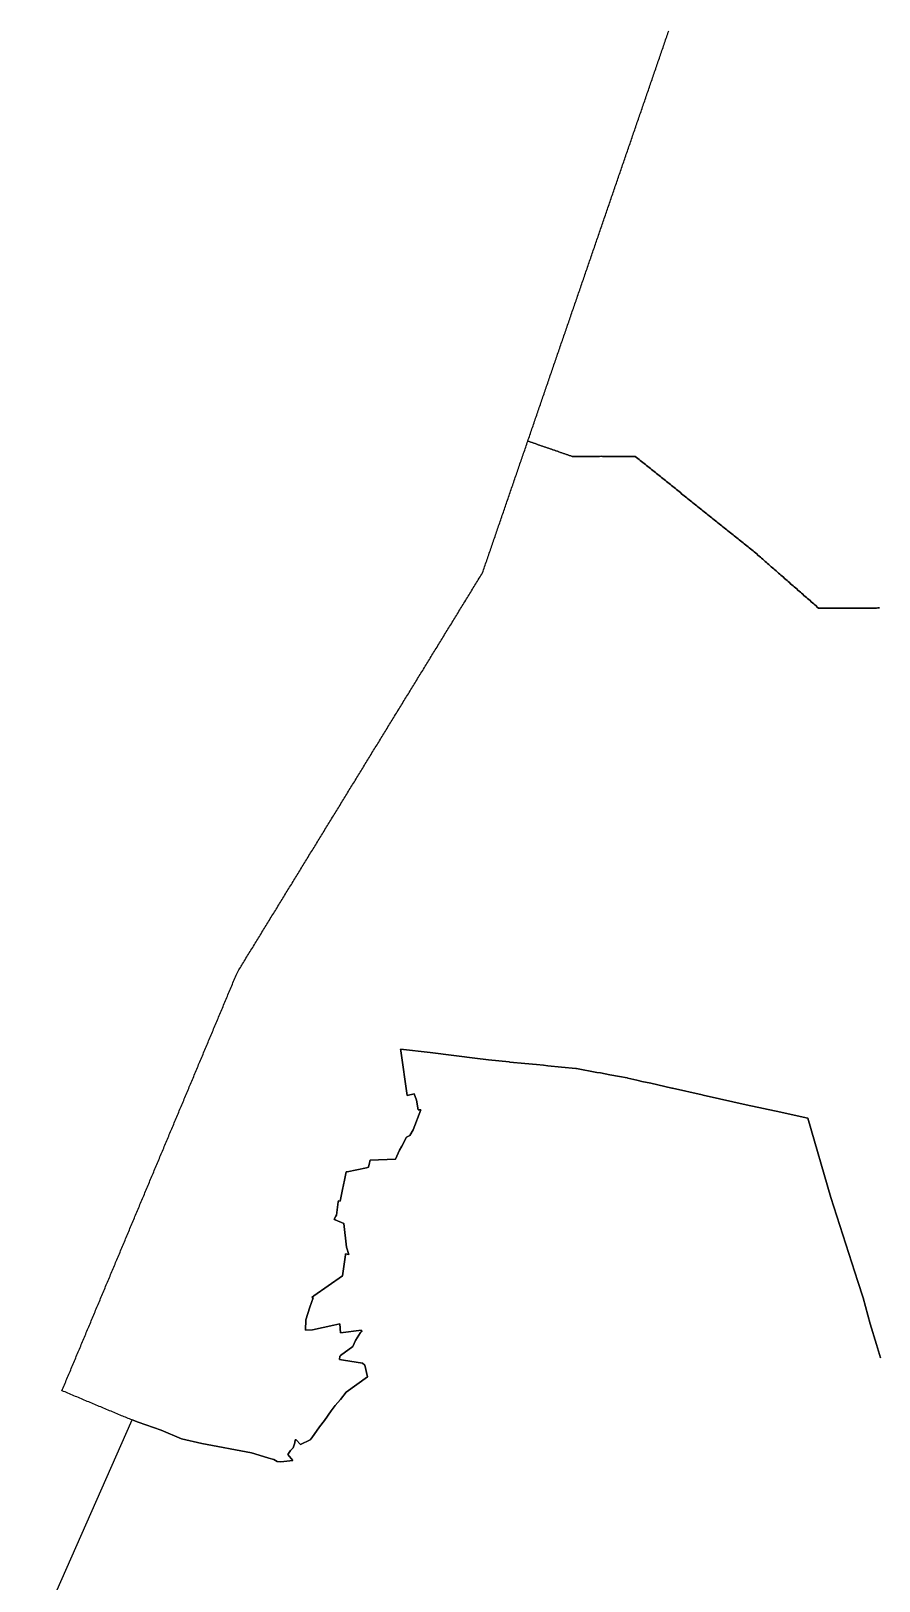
# Model space of a CAD drawing. Header units: inches. Extents: x 130170 to 284068, y 377793 to 804530.
# Drawn here: x 169490 to 174744, y 644245 to 653844 of the extents above; entities that cross this region are included whole.
import ezdxf

# ---------------------------------------------------------------- set-up
doc = ezdxf.new("R2010")
doc.units = ezdxf.units.IN
doc.header["$MEASUREMENT"] = 0
doc.layers.add('muni_il', color=7, linetype='Continuous')

msp = doc.modelspace()

# ---------------------------------------------------------------- linework, layer by layer
at = {"layer": 'muni_il'}
for points in [[(174747.2, 650270.6), (174737.2, 650270.6), (174727.3, 650270.5), (174717.3, 650270.5), (174707.4, 650270.5), (174697.4, 650270.5), (174687.5, 650270.5), (174677.5, 650270.5), (174667.6, 650270.5), (174657.6, 650270.4), (174647.7, 650270.4), (174637.7, 650270.4), (174627.8, 650270.4), (174617.8, 650270.4), (174607.8, 650270.4), (174597.9, 650270.4), (174587.9, 650270.3), (174578, 650270.3), (174568, 650270.3), (174558.1, 650270.3), (174548.1, 650270.3), (174538.2, 650270.3), (174528.2, 650270.3), (174518.3, 650270.2), (174508.3, 650270.2), (174498.4, 650270.2), (174488.4, 650270.2), (174478.5, 650270.2), (174468.5, 650270.2), (174458.5, 650270.2), (174448.6, 650270.2), (174438.6, 650270.1), (174428.7, 650270.1), (174418.7, 650270.1), (174408.8, 650270.1), (174398.8, 650270.1), (174388.9, 650270.1), (174378.9, 650270.1), (174369, 650270), (174361.5, 650276.6), (174354, 650283.2), (174346.5, 650289.7), (174339, 650296.3), (174331.5, 650302.9), (174324, 650309.4), (174316.5, 650316), (174309, 650322.6), (174301.5, 650329.1), (174294, 650335.7), (174286.5, 650342.3), (174279, 650348.8), (174271.5, 650355.4), (174264, 650362), (174256.5, 650368.6), (174249, 650375.1), (174241.5, 650381.7), (174234, 650388.3), (174226.4, 650394.8), (174218.9, 650401.4), (174211.4, 650408), (174203.9, 650414.5), (174196.4, 650421.1), (174188.9, 650427.7), (174181.4, 650434.2), (174173.9, 650440.8), (174166.4, 650447.4), (174158.9, 650453.9), (174151.4, 650460.5), (174143.9, 650467.1), (174136.4, 650473.6), (174128.9, 650480.2), (174121.4, 650486.8), (174113.9, 650493.3), (174106.4, 650499.9), (174098.9, 650506.5), (174091.4, 650513), (174083.9, 650519.6), (174076.4, 650526.2), (174068.9, 650532.7), (174061.4, 650539.3), (174053.9, 650545.9), (174046.4, 650552.4), (174038.9, 650559), (174031.4, 650565.6), (174023.9, 650572.2), (174016.4, 650578.7), (174008.9, 650585.3), (174001.4, 650591.9), (173993.9, 650598.4), (173986.4, 650605), (173978.9, 650611.6), (173971.2, 650617.8), (173963.4, 650624), (173955.6, 650630.2), (173947.9, 650636.4), (173940.1, 650642.7), (173932.4, 650648.9), (173924.6, 650655.1), (173916.9, 650661.3), (173909.1, 650667.5), (173901.3, 650673.8), (173893.6, 650680), (173885.8, 650686.2), (173878.1, 650692.4), (173870.3, 650698.6), (173862.5, 650704.9), (173854.8, 650711.1), (173847, 650717.3), (173839.3, 650723.5), (173831.5, 650729.7), (173823.7, 650736), (173816, 650742.2), (173808.2, 650748.4), (173800.5, 650754.6), (173792.7, 650760.8), (173784.9, 650767.1), (173777.2, 650773.3), (173769.4, 650779.5), (173761.7, 650785.7), (173753.9, 650791.9), (173746.2, 650798.2), (173738.4, 650804.4), (173730.6, 650810.6), (173722.9, 650816.8), (173715.1, 650823), (173707.4, 650829.3), (173699.6, 650835.5), (173691.8, 650841.7), (173684.1, 650847.9), (173676.3, 650854.1), (173668.6, 650860.4), (173660.8, 650866.6), (173653, 650872.8), (173645.3, 650879), (173637.5, 650885.2), (173629.8, 650891.5), (173622, 650897.7), (173614.3, 650903.9), (173606.5, 650910.1), (173598.7, 650916.3), (173591, 650922.6), (173583.2, 650928.8), (173575.5, 650935), (173567.7, 650941.2), (173559.9, 650947.4), (173552.2, 650953.7), (173544.4, 650959.9), (173536.7, 650966.1), (173528.9, 650972.3), (173521.1, 650978.5), (173513.4, 650984.8), (173505.6, 650991), (173497.9, 650997.2), (173490.1, 651003.4), (173482.3, 651009.6), (173474.6, 651015.9), (173466.8, 651022.1), (173459.1, 651028.3), (173451.3, 651034.5), (173443.6, 651040.7), (173435.8, 651047), (173428, 651053.2), (173420.3, 651059.4), (173412.5, 651065.6), (173404.8, 651071.8), (173397, 651078.1), (173389.2, 651084.3), (173381.5, 651090.5), (173373.7, 651096.7), (173366, 651102.9), (173358.2, 651109.2), (173350.4, 651115.4), (173342.7, 651121.6), (173334.9, 651127.8), (173327.2, 651134), (173319.4, 651140.3), (173311.7, 651146.5), (173303.9, 651152.7), (173296.1, 651158.9), (173288.4, 651165.1), (173280.6, 651171.4), (173272.9, 651177.6), (173265.1, 651183.8), (173257.3, 651190), (173249.6, 651196.2), (173241.8, 651202.5), (173234.1, 651208.7), (173224.9, 651208.7), (173215.8, 651208.8), (173206.7, 651208.8), (173197.6, 651208.9), (173188.5, 651208.9), (173179.4, 651209), (173170.2, 651209), (173161.1, 651209.1), (173152, 651209.1), (173142.9, 651209.2), (173133.8, 651209.3), (173123.9, 651209.3), (173113.9, 651209.3), (173104, 651209.3), (173094.1, 651209.3), (173084.2, 651209.3), (173074.2, 651209.3), (173064.3, 651209.4), (173054.4, 651209.4), (173046.4, 651209.5), (173038.4, 651209.6), (173030.5, 651209.7), (173022.5, 651209.8), (173013.1, 651209.7), (173003.7, 651209.7), (172994.3, 651209.6), (172984.9, 651209.6), (172975.4, 651209.6), (172966, 651209.5), (172956.6, 651209.5), (172947.2, 651209.5), (172937.7, 651209.5), (172928.3, 651209.4), (172918.9, 651209.4), (172909.5, 651209.4), (172900, 651209.4), (172890.6, 651209.3), (172881.2, 651209.3), (172871.8, 651209.3), (172862.3, 651209.3), (172852.9, 651209.2), (172843.5, 651209.2), (172834.3, 651212.4), (172825.1, 651215.5), (172815.9, 651218.7), (172806.7, 651221.8), (172797.5, 651225), (172788.4, 651228.2), (172779.2, 651231.3), (172770, 651234.5), (172760.8, 651237.6), (172751.6, 651240.8), (172742.4, 651243.9), (172733.2, 651247.1), (172724, 651250.3), (172714.8, 651253.4), (172705.6, 651256.6), (172696.5, 651259.7), (172687.3, 651262.9), (172678.1, 651266.1), (172668.9, 651269.2), (172659.7, 651272.4), (172650.5, 651275.5), (172641.3, 651278.7), (172632.1, 651281.8), (172622.9, 651285), (172613.8, 651288.2), (172604.6, 651291.3), (172595.4, 651294.5), (172586.2, 651297.6), (172577, 651300.8), (172567.8, 651304), (172571.1, 651313.4), (172574.3, 651322.9), (172577.6, 651332.3), (172580.8, 651341.7), (172584, 651351.2), (172587.3, 651360.6), (172590.5, 651370.1), (172593.8, 651379.5), (172597, 651389), (172600.3, 651398.4), (172603.5, 651407.9), (172606.8, 651417.3), (172610, 651426.8), (172613.3, 651436.2), (172616.5, 651445.7), (172619.8, 651455.1), (172623, 651464.6), (172626.3, 651474), (172629.5, 651483.5), (172632.8, 651492.9), (172636, 651502.4), (172639.3, 651511.8), (172642.5, 651521.3), (172645.8, 651530.7), (172649, 651540.2), (172652.2, 651549.6), (172655.5, 651559.1), (172658.7, 651568.5), (172662, 651578), (172665.2, 651587.4), (172668.5, 651596.8), (172671.7, 651606.3), (172675, 651615.7), (172678.2, 651625.2), (172681.5, 651634.6), (172684.7, 651644.1), (172688, 651653.5), (172691.2, 651663), (172694.5, 651672.4), (172697.7, 651681.9), (172701, 651691.3), (172704.2, 651700.8), (172707.5, 651710.2), (172710.7, 651719.7), (172713.9, 651729.1), (172717.2, 651738.6), (172720.4, 651748), (172723.7, 651757.5), (172726.9, 651766.9), (172730.2, 651776.4), (172733.4, 651785.8), (172736.7, 651795.3), (172739.9, 651804.7), (172743.2, 651814.2), (172746.4, 651823.6), (172749.7, 651833.1), (172752.9, 651842.5), (172756.2, 651851.9), (172759.4, 651861.4), (172762.7, 651870.8), (172765.9, 651880.3), (172769.2, 651889.7), (172772.4, 651899.2), (172775.6, 651908.6), (172778.9, 651918.1), (172782.1, 651927.5), (172785.4, 651937), (172788.6, 651946.4), (172791.9, 651955.9), (172795.1, 651965.3), (172798.4, 651974.8), (172801.6, 651984.2), (172804.9, 651993.7), (172808.1, 652003.1), (172811.4, 652012.6), (172814.6, 652022), (172817.9, 652031.5), (172821.1, 652040.9), (172824.4, 652050.4), (172827.6, 652059.8), (172830.9, 652069.3), (172834.1, 652078.7), (172837.3, 652088.2), (172840.6, 652097.6), (172843.8, 652107), (172847.1, 652116.5), (172850.3, 652125.9), (172853.6, 652135.4), (172856.8, 652144.8), (172860.1, 652154.3), (172863.3, 652163.7), (172866.6, 652173.2), (172869.8, 652182.6), (172873.1, 652192.1), (172876.3, 652201.5), (172879.6, 652211), (172882.8, 652220.4), (172886.1, 652229.9), (172889.3, 652239.3), (172892.6, 652248.8), (172895.8, 652258.2), (172899.1, 652267.7), (172902.3, 652277.1), (172905.5, 652286.6), (172908.8, 652296), (172912, 652305.5), (172915.3, 652314.9), (172918.5, 652324.4), (172921.8, 652333.8), (172925, 652343.3), (172928.3, 652352.7), (172931.5, 652362.1), (172934.8, 652371.6), (172938, 652381), (172941.3, 652390.5), (172944.5, 652399.9), (172947.8, 652409.4), (172951, 652418.8), (172954.3, 652428.3), (172957.5, 652437.7), (172960.8, 652447.2), (172964, 652456.6), (172967.2, 652466.1), (172970.5, 652475.5), (172973.7, 652485), (172977, 652494.4), (172980.2, 652503.9), (172983.5, 652513.3), (172986.7, 652522.8), (172990, 652532.2), (172993.2, 652541.7), (172996.5, 652551.1), (172999.7, 652560.6), (173003, 652570), (173006.2, 652579.5), (173009.5, 652588.9), (173012.7, 652598.4), (173016, 652607.8), (173019.2, 652617.2), (173022.5, 652626.7), (173025.7, 652636.1), (173028.9, 652645.6), (173032.2, 652655), (173035.4, 652664.5), (173038.7, 652673.9), (173041.9, 652683.4), (173045.2, 652692.8), (173048.4, 652702.3), (173051.7, 652711.7), (173054.9, 652721.2), (173058.2, 652730.6), (173061.4, 652740.1), (173064.7, 652749.5), (173067.9, 652759), (173071.2, 652768.4), (173074.4, 652777.9), (173077.7, 652787.3), (173080.9, 652796.8), (173084.2, 652806.2), (173087.4, 652815.7), (173090.6, 652825.1), (173093.9, 652834.6), (173097.1, 652844), (173100.4, 652853.5), (173103.6, 652862.9), (173106.9, 652872.3), (173110.1, 652881.8), (173113.4, 652891.2), (173116.6, 652900.7), (173119.9, 652910.1), (173123.1, 652919.6), (173126.4, 652929), (173129.6, 652938.5), (173132.9, 652947.9), (173136.1, 652957.4), (173139.4, 652966.8), (173142.6, 652976.3), (173145.9, 652985.7), (173149.1, 652995.2), (173152.4, 653004.6), (173155.6, 653014.1), (173158.8, 653023.5), (173162.1, 653033), (173165.3, 653042.4), (173168.6, 653051.9), (173171.8, 653061.3), (173175.1, 653070.8), (173178.3, 653080.2), (173181.6, 653089.7), (173184.8, 653099.1), (173188.1, 653108.6), (173191.3, 653118), (173194.6, 653127.4), (173197.8, 653136.9), (173201.1, 653146.3), (173204.3, 653155.8), (173207.6, 653165.2), (173210.8, 653174.7), (173214.1, 653184.1), (173217.3, 653193.6), (173220.5, 653203), (173223.8, 653212.5), (173227, 653221.9), (173230.3, 653231.4), (173233.5, 653240.8), (173236.8, 653250.3), (173240, 653259.7), (173243.3, 653269.2), (173246.5, 653278.6), (173249.8, 653288.1), (173253, 653297.5), (173256.3, 653307), (173259.5, 653316.4), (173262.8, 653325.9), (173266, 653335.3), (173269.3, 653344.8), (173272.5, 653354.2), (173275.8, 653363.7), (173279, 653373.1), (173282.2, 653382.5), (173285.5, 653392), (173288.7, 653401.4), (173292, 653410.9), (173295.2, 653420.3), (173298.5, 653429.8), (173301.7, 653439.2), (173305, 653448.7), (173308.2, 653458.1), (173311.5, 653467.6), (173314.7, 653477), (173318, 653486.5), (173321.2, 653495.9), (173324.5, 653505.4), (173327.7, 653514.8), (173331, 653524.3), (173334.2, 653533.7), (173337.5, 653543.2), (173340.7, 653552.6), (173343.9, 653562.1), (173347.2, 653571.5), (173350.4, 653581), (173353.7, 653590.4), (173356.9, 653599.9), (173360.2, 653609.3), (173363.4, 653618.8), (173366.7, 653628.2), (173369.9, 653637.6), (173373.2, 653647.1), (173376.4, 653656.5), (173379.7, 653666), (173382.9, 653675.4), (173386.2, 653684.9), (173389.4, 653694.3), (173392.7, 653703.8), (173395.9, 653713.2), (173399.2, 653722.7), (173402.4, 653732.1), (173405.7, 653741.6), (173408.9, 653751), (173412.1, 653760.5), (173415.4, 653769.9), (173418.6, 653779.4), (173421.9, 653788.8), (173425.1, 653798.3), (173428.4, 653807.7), (173431.6, 653817.2), (173434.9, 653826.6), (173438.1, 653836.1), (173441.4, 653845.5)], [(174754, 645627.4), (174727.3, 645708.8), (174689.2, 645837.3), (174644.7, 645997.9), (174613.5, 646099.3), (174445.6, 646619.8), (174303.1, 647111.4), (174303.1, 647111.4), (174292.9, 647113.6), (174135.5, 647147.6), (173919.9, 647194.6), (173755.8, 647230.6), (173655.2, 647253.6), (173648.8, 647255.1), (173465.2, 647296.6), (173459.6, 647298.1), (173330.2, 647327.1), (173275.1, 647339.4), (173252.1, 647344.6), (173243.9, 647346.4), (173187.5, 647359.2), (173183.4, 647360.3), (173136.6, 647369.1), (173076.5, 647380.2), (173017.3, 647391.2), (172996.1, 647394.9), (172868.9, 647418.3), (172864.8, 647419.1), (172776.8, 647427.6), (172692.8, 647436.1), (172664.9, 647438.8), (172620.9, 647443.1), (172549.4, 647450.1), (172457.5, 647458.9), (172453, 647459.2), (172323.7, 647472.2), (172308.5, 647474.1), (172256.4, 647480.6), (171963.4, 647517), (171778.9, 647538.1), (171780.3, 647530.3), (171780.8, 647527.3), (171820.7, 647251.3), (171864.1, 647262), (171878.3, 647223.4), (171887.7, 647162.6), (171905.2, 647162.7), (171858.2, 647038.5), (171837.2, 647003.2), (171816.6, 646993.9), (171786.8, 646938.4), (171772.8, 646914.2), (171748.5, 646858.2), (171590.5, 646851), (171588.9, 646844.5), (171586.6, 646833.2), (171585.5, 646827.4), (171581.2, 646807), (171569.4, 646804.8), (171447.8, 646780), (171441.6, 646778.6), (171431.8, 646728.3), (171419.8, 646670.4), (171404.8, 646597.7), (171394.5, 646599.3), (171393.5, 646592.6), (171382.2, 646510.3), (171379.6, 646504.2), (171369, 646485.5), (171373.6, 646482), (171428, 646459.6), (171444.6, 646312.8), (171459.9, 646268.1), (171438.8, 646271.1), (171438.3, 646268.4), (171438.1, 646265.6), (171419.1, 646135.1), (171242.6, 646010.2), (171230.9, 646001.3), (171238.4, 645998.3), (171218, 645941.1), (171192.9, 645862.9), (171189.7, 645798.1), (171233.7, 645799.9), (171365.5, 645828.8), (171402.5, 645838.1), (171407.9, 645781.6), (171536.9, 645797.6), (171540.4, 645789.8), (171532, 645785.9), (171530.6, 645784.9), (171500.2, 645735.4), (171484.6, 645696.4), (171407.4, 645642.4), (171403.6, 645637.2), (171401.7, 645616), (171425.3, 645612), (171543.9, 645593.2), (171558.3, 645581.8), (171574, 645508.7), (171443.6, 645415), (171408.2, 645368.6), (171373.9, 645331.4), (171349.8, 645299.6), (171307.6, 645239.5), (171278.4, 645199.6), (171229.1, 645132.6), (171219.1, 645120), (171160, 645089.6), (171133.3, 645118.8), (171127.1, 645118.9), (171124.2, 645100.7), (171113.3, 645069.6), (171097.8, 645053.1), (171080.2, 645028.7), (171112, 644992.3), (171037.6, 644982.4), (171015.8, 644986), (170993.8, 644997.2), (170963.7, 645006.6), (170958, 645008.2), (170856, 645039.6), (170549.4, 645097), (170423, 645125.9), (170296.4, 645178.5), (170153.9, 645229.1), (170116.6, 645242.4), (170108.4, 645245.7), (170100.1, 645249), (170091.9, 645252.3), (170083.6, 645255.7), (170075.4, 645259), (170067.1, 645262.3), (170058.9, 645265.6), (170050.6, 645269), (170041.4, 645272.8), (170032.2, 645276.7), (170023, 645280.5), (170013.8, 645284.4), (170004.6, 645288.3), (169995.4, 645292.1), (169986.2, 645296), (169976.9, 645299.9), (169967.7, 645303.7), (169958.5, 645307.6), (169949.3, 645311.4), (169940.1, 645315.3), (169930.9, 645319.2), (169921.7, 645323), (169912.5, 645326.9), (169903.3, 645330.8), (169894.1, 645334.6), (169884.9, 645338.5), (169875.7, 645342.3), (169866.4, 645346.2), (169857.2, 645350.1), (169848, 645353.9), (169838.8, 645357.8), (169829.6, 645361.7), (169820.4, 645365.5), (169811.2, 645369.4), (169802, 645373.2), (169792.8, 645377.1), (169783.6, 645381), (169774.4, 645384.8), (169765.2, 645388.7), (169756, 645392.6), (169746.7, 645396.4), (169737.5, 645400.3), (169728.3, 645404.2), (169719.1, 645408), (169709.9, 645411.9), (169700.7, 645415.7), (169691.5, 645419.6), (169682.3, 645423.5), (169681.8, 645423.7), (169685.6, 645432.9), (169689.5, 645442.1), (169693.4, 645451.3), (169697.2, 645460.6), (169701.1, 645469.8), (169705, 645479), (169708.8, 645488.2), (169712.7, 645497.4), (169716.6, 645506.7), (169720.4, 645515.9), (169724.3, 645525.1), (169728.2, 645534.3), (169732, 645543.5), (169735.9, 645552.8), (169739.8, 645562), (169743.6, 645571.2), (169747.5, 645580.4), (169751.4, 645589.6), (169755.2, 645598.9), (169759.1, 645608.1), (169763, 645617.3), (169766.8, 645626.5), (169770.7, 645635.7), (169774.6, 645645), (169778.4, 645654.2), (169782.3, 645663.4), (169786.2, 645672.6), (169790, 645681.8), (169793.9, 645691.1), (169797.8, 645700.3), (169801.6, 645709.5), (169805.5, 645718.7), (169809.4, 645727.9), (169813.2, 645737.2), (169817.1, 645746.4), (169821, 645755.6), (169824.9, 645764.8), (169828.7, 645774), (169832.6, 645783.2), (169836.5, 645792.5), (169840.3, 645801.7), (169844.2, 645810.9), (169848.1, 645820.1), (169851.9, 645829.3), (169855.8, 645838.6), (169859.7, 645847.8), (169863.5, 645857), (169867.4, 645866.2), (169871.3, 645875.4), (169875.1, 645884.7), (169879, 645893.9), (169882.9, 645903.1), (169886.7, 645912.3), (169890.6, 645921.5), (169894.5, 645930.8), (169898.3, 645940), (169902.2, 645949.2), (169906.1, 645958.4), (169909.9, 645967.6), (169913.8, 645976.9), (169917.7, 645986.1), (169921.5, 645995.3), (169925.4, 646004.5), (169929.3, 646013.7), (169933.1, 646023), (169937, 646032.2), (169940.9, 646041.4), (169944.7, 646050.6), (169948.6, 646059.8), (169952.5, 646069.1), (169956.3, 646078.3), (169960.2, 646087.5), (169964.1, 646096.7), (169967.9, 646105.9), (169971.8, 646115.2), (169975.7, 646124.4), (169979.5, 646133.6), (169983.4, 646142.8), (169987.3, 646152), (169991.2, 646161.2), (169995, 646170.5), (169998.9, 646179.7), (170002.8, 646188.9), (170006.6, 646198.1), (170010.5, 646207.3), (170014.4, 646216.6), (170018.2, 646225.8), (170022.1, 646235), (170026, 646244.2), (170029.8, 646253.4), (170033.7, 646262.7), (170037.6, 646271.9), (170041.4, 646281.1), (170045.3, 646290.3), (170049.2, 646299.5), (170053, 646308.8), (170056.9, 646318), (170060.8, 646327.2), (170064.6, 646336.4), (170068.5, 646345.6), (170072.4, 646354.9), (170076.2, 646364.1), (170080.1, 646373.3), (170084, 646382.5), (170087.8, 646391.7), (170091.7, 646401), (170095.6, 646410.2), (170099.4, 646419.4), (170103.3, 646428.6), (170107.2, 646437.8), (170111, 646447.1), (170114.9, 646456.3), (170118.8, 646465.5), (170122.6, 646474.7), (170126.5, 646483.9), (170130.4, 646493.2), (170134.2, 646502.4), (170138.1, 646511.6), (170142, 646520.8), (170145.9, 646530), (170149.7, 646539.2), (170153.6, 646548.5), (170157.5, 646557.7), (170161.3, 646566.9), (170165.2, 646576.1), (170169.1, 646585.3), (170172.9, 646594.6), (170176.8, 646603.8), (170180.7, 646613), (170184.5, 646622.2), (170188.4, 646631.4), (170192.3, 646640.7), (170196.1, 646649.9), (170200, 646659.1), (170203.9, 646668.3), (170207.7, 646677.5), (170211.6, 646686.8), (170215.5, 646696), (170219.3, 646705.2), (170223.2, 646714.4), (170227.1, 646723.6), (170230.9, 646732.9), (170234.8, 646742.1), (170238.7, 646751.3), (170242.5, 646760.5), (170246.4, 646769.7), (170250.3, 646779), (170254.1, 646788.2), (170258, 646797.4), (170261.9, 646806.6), (170265.7, 646815.8), (170269.6, 646825.1), (170273.5, 646834.3), (170277.3, 646843.5), (170281.2, 646852.7), (170285.1, 646861.9), (170288.9, 646871.2), (170292.8, 646880.4), (170296.7, 646889.6), (170300.5, 646898.8), (170304.4, 646908), (170308.3, 646917.2), (170312.2, 646926.5), (170316, 646935.7), (170319.9, 646944.9), (170323.8, 646954.1), (170327.6, 646963.3), (170331.5, 646972.6), (170335.4, 646981.8), (170339.2, 646991), (170343.1, 647000.2), (170347, 647009.4), (170350.8, 647018.7), (170354.7, 647027.9), (170358.6, 647037.1), (170362.4, 647046.3), (170366.3, 647055.5), (170370.2, 647064.8), (170374, 647074), (170377.9, 647083.2), (170381.8, 647092.4), (170385.6, 647101.6), (170389.5, 647110.9), (170393.4, 647120.1), (170397.2, 647129.3), (170401.1, 647138.5), (170405, 647147.7), (170408.8, 647157), (170412.7, 647166.2), (170416.6, 647175.4), (170420.4, 647184.6), (170424.3, 647193.8), (170428.2, 647203.1), (170432, 647212.3), (170435.9, 647221.5), (170439.8, 647230.7), (170443.6, 647239.9), (170447.5, 647249.1), (170451.4, 647258.4), (170455.2, 647267.6), (170459.1, 647276.8), (170463, 647286), (170466.9, 647295.2), (170470.7, 647304.5), (170474.6, 647313.7), (170478.5, 647322.9), (170482.3, 647332.1), (170486.2, 647341.3), (170490.1, 647350.6), (170493.9, 647359.8), (170497.8, 647369), (170501.7, 647378.2), (170505.5, 647387.4), (170509.4, 647396.7), (170513.3, 647405.9), (170517.1, 647415.1), (170521, 647424.3), (170524.9, 647433.5), (170528.7, 647442.8), (170532.6, 647452), (170536.5, 647461.2), (170540.3, 647470.4), (170544.2, 647479.6), (170548.1, 647488.9), (170551.9, 647498.1), (170555.8, 647507.3), (170559.7, 647516.5), (170563.5, 647525.7), (170567.4, 647535), (170571.3, 647544.2), (170575.1, 647553.4), (170579, 647562.6), (170582.9, 647571.8), (170586.7, 647581.1), (170590.6, 647590.3), (170594.5, 647599.5), (170598.3, 647608.7), (170602.2, 647617.9), (170606.1, 647627.1), (170609.9, 647636.4), (170613.8, 647645.6), (170617.7, 647654.8), (170621.6, 647664), (170625.4, 647673.2), (170629.3, 647682.5), (170633.2, 647691.7), (170637, 647700.9), (170640.9, 647710.1), (170644.8, 647719.3), (170648.6, 647728.6), (170652.5, 647737.8), (170656.4, 647747), (170660.2, 647756.2), (170664.1, 647765.4), (170668, 647774.7), (170671.8, 647783.9), (170675.7, 647793.1), (170679.6, 647802.3), (170683.4, 647811.5), (170687.3, 647820.8), (170691.2, 647830), (170695, 647839.2), (170698.9, 647848.4), (170702.8, 647857.6), (170706.6, 647866.9), (170710.5, 647876.1), (170714.4, 647885.3), (170718.2, 647894.5), (170722.1, 647903.7), (170726, 647913), (170729.8, 647922.2), (170733.7, 647931.4), (170737.6, 647940.6), (170741.4, 647949.8), (170745.3, 647959.1), (170749.2, 647968.3), (170753, 647977.5), (170756.9, 647986.7), (170760.8, 647995.9), (170764.6, 648005.1), (170768.5, 648014.4), (170773.2, 648021.9), (170777.8, 648029.5), (170782.4, 648037), (170787.1, 648044.6), (170791.7, 648052.1), (170796.3, 648059.7), (170801, 648067.2), (170806.2, 648075.7), (170811.4, 648084.2), (170816.6, 648092.7), (170821.8, 648101.2), (170827, 648109.6), (170832.2, 648118.1), (170837.4, 648126.6), (170842.6, 648135.1), (170847.8, 648143.5), (170853, 648152), (170858.2, 648160.5), (170863.4, 648169), (170868.6, 648177.4), (170873.8, 648185.9), (170879, 648194.4), (170884.3, 648202.9), (170889.5, 648211.4), (170894.7, 648219.8), (170899.9, 648228.3), (170905.1, 648236.8), (170910.3, 648245.3), (170915.5, 648253.7), (170920.7, 648262.2), (170925.9, 648270.7), (170931.1, 648279.2), (170936.3, 648287.6), (170941.5, 648296.1), (170946.7, 648304.6), (170951.9, 648313.1), (170957.1, 648321.6), (170962.3, 648330), (170967.5, 648338.5), (170972.7, 648347), (170977.9, 648355.5), (170983.1, 648363.9), (170988.4, 648372.4), (170993.6, 648380.9), (170998.8, 648389.4), (171004, 648397.9), (171009.2, 648406.3), (171014.4, 648414.8), (171019.6, 648423.3), (171024.8, 648431.8), (171030, 648440.2), (171035.2, 648448.7), (171040.4, 648457.2), (171045.6, 648465.7), (171050.8, 648474.1), (171056, 648482.6), (171061.2, 648491.1), (171066.4, 648499.6), (171071.6, 648508.1), (171076.8, 648516.5), (171082, 648525), (171087.2, 648533.5), (171092.4, 648542), (171097.7, 648550.4), (171102.9, 648558.9), (171108.1, 648567.4), (171113.3, 648575.9), (171118.5, 648584.3), (171123.7, 648592.8), (171128.9, 648601.3), (171134.1, 648609.8), (171139.3, 648618.3), (171144.5, 648626.7), (171149.7, 648635.2), (171154.9, 648643.7), (171160.1, 648652.2), (171165.3, 648660.6), (171170.5, 648669.1), (171175.7, 648677.6), (171180.9, 648686.1), (171186.1, 648694.6), (171191.3, 648703), (171196.5, 648711.5), (171201.7, 648720), (171207, 648728.5), (171212.2, 648736.9), (171217.4, 648745.4), (171222.6, 648753.9), (171227.8, 648762.4), (171233, 648770.8), (171238.2, 648779.3), (171243.4, 648787.8), (171248.6, 648796.3), (171253.8, 648804.8), (171259, 648813.2), (171264.2, 648821.7), (171269.4, 648830.2), (171274.6, 648838.7), (171279.8, 648847.1), (171285, 648855.6), (171290.2, 648864.1), (171295.4, 648872.6), (171300.6, 648881), (171305.8, 648889.5), (171311, 648898), (171316.3, 648906.5), (171321.5, 648915), (171326.7, 648923.4), (171331.9, 648931.9), (171337.1, 648940.4), (171342.3, 648948.9), (171347.5, 648957.3), (171352.7, 648965.8), (171357.9, 648974.3), (171363.1, 648982.8), (171368.3, 648991.3), (171373.5, 648999.7), (171378.7, 649008.2), (171383.9, 649016.7), (171389.1, 649025.2), (171394.3, 649033.6), (171399.5, 649042.1), (171404.7, 649050.6), (171409.9, 649059.1), (171415.1, 649067.5), (171420.3, 649076), (171425.6, 649084.5), (171430.8, 649093), (171436, 649101.5), (171441.2, 649109.9), (171446.4, 649118.4), (171451.6, 649126.9), (171456.8, 649135.4), (171462, 649143.8), (171467.2, 649152.3), (171472.4, 649160.8), (171477.6, 649169.3), (171482.8, 649177.7), (171488, 649186.2), (171493.2, 649194.7), (171498.4, 649203.2), (171503.6, 649211.7), (171508.8, 649220.1), (171514, 649228.6), (171519.2, 649237.1), (171524.4, 649245.6), (171529.6, 649254), (171534.9, 649262.5), (171540.1, 649271), (171545.3, 649279.5), (171550.5, 649288), (171555.7, 649296.4), (171560.9, 649304.9), (171566.1, 649313.4), (171571.3, 649321.9), (171576.5, 649330.3), (171581.7, 649338.8), (171586.9, 649347.3), (171592.1, 649355.8), (171597.3, 649364.2), (171602.5, 649372.7), (171607.7, 649381.2), (171612.9, 649389.7), (171618.1, 649398.2), (171623.3, 649406.6), (171628.5, 649415.1), (171633.7, 649423.6), (171638.9, 649432.1), (171644.2, 649440.5), (171649.4, 649449), (171654.6, 649457.5), (171659.8, 649466), (171665, 649474.4), (171670.2, 649482.9), (171675.4, 649491.4), (171680.6, 649499.9), (171685.8, 649508.4), (171691, 649516.8), (171696.2, 649525.3), (171701.4, 649533.8), (171706.6, 649542.3), (171711.8, 649550.7), (171717, 649559.2), (171722.2, 649567.7), (171727.4, 649576.2), (171732.6, 649584.7), (171737.8, 649593.1), (171743, 649601.6), (171748.2, 649610.1), (171753.5, 649618.6), (171758.7, 649627), (171763.9, 649635.5), (171765.1, 649637.6), (171770.3, 649646.1), (171775.6, 649654.6), (171780.8, 649663.1), (171786, 649671.6), (171791.2, 649680.1), (171796.5, 649688.6), (171801.7, 649697.1), (171806.9, 649705.6), (171812.1, 649714.1), (171817.4, 649722.6), (171822.6, 649731.2), (171827.8, 649739.7), (171833, 649748.2), (171838.3, 649756.7), (171843.5, 649765.2), (171848.7, 649773.7), (171853.9, 649782.2), (171859.1, 649790.7), (171864.4, 649799.2), (171869.6, 649807.7), (171874.8, 649816.2), (171880, 649824.7), (171885.3, 649833.2), (171890.5, 649841.8), (171895.7, 649850.3), (171900.9, 649858.8), (171906.2, 649867.3), (171911.4, 649875.8), (171916.6, 649884.3), (171921.8, 649892.8), (171927.1, 649901.3), (171932.3, 649909.8), (171937.5, 649918.3), (171942.7, 649926.8), (171947.9, 649935.3), (171953.2, 649943.8), (171958.4, 649952.4), (171963.6, 649960.9), (171968.8, 649969.4), (171974.1, 649977.9), (171979.3, 649986.4), (171984.5, 649994.9), (171989.7, 650003.4), (171995, 650011.9), (172000.2, 650020.4), (172005.4, 650028.9), (172010.6, 650037.4), (172015.9, 650045.9), (172021.1, 650054.4), (172026.3, 650063), (172031.5, 650071.5), (172036.7, 650080), (172042, 650088.5), (172047.2, 650097), (172052.4, 650105.5), (172057.6, 650114), (172062.9, 650122.5), (172068.1, 650131), (172073.3, 650139.5), (172078.5, 650148), (172083.8, 650156.5), (172089, 650165), (172094.2, 650173.5), (172099.4, 650182.1), (172104.7, 650190.6), (172109.9, 650199.1), (172115.1, 650207.6), (172120.3, 650216.1), (172125.5, 650224.6), (172130.8, 650233.1), (172136, 650241.6), (172141.2, 650250.1), (172146.4, 650258.6), (172151.7, 650267.1), (172156.9, 650275.6), (172162.1, 650284.1), (172167.3, 650292.7), (172172.6, 650301.2), (172177.8, 650309.7), (172183, 650318.2), (172188.2, 650326.7), (172193.4, 650335.2), (172198.7, 650343.7), (172203.9, 650352.2), (172209.1, 650360.7), (172214.3, 650369.2), (172219.6, 650377.7), (172224.8, 650386.2), (172230, 650394.7), (172235.2, 650403.3), (172240.5, 650411.8), (172245.7, 650420.3), (172250.9, 650428.8), (172256.1, 650437.3), (172261.4, 650445.8), (172266.6, 650454.3), (172271.8, 650462.8), (172277, 650471.3), (172282.2, 650479.8), (172287.5, 650488.3), (172290.7, 650497.7), (172293.9, 650507.1), (172297.1, 650516.5), (172300.4, 650525.8), (172303.6, 650535.2), (172306.8, 650544.6), (172310, 650554), (172313.3, 650563.3), (172316.5, 650572.7), (172319.7, 650582.1), (172322.9, 650591.5), (172326.1, 650600.8), (172329.4, 650610.2), (172332.6, 650619.6), (172335.8, 650629), (172339, 650638.3), (172342.3, 650647.7), (172345.5, 650657.1), (172348.7, 650666.5), (172351.9, 650675.8), (172355.1, 650685.2), (172358.4, 650694.6), (172361.6, 650704), (172364.8, 650713.3), (172368, 650722.7), (172371.3, 650732.1), (172374.5, 650741.5), (172377.7, 650750.8), (172380.9, 650760.2), (172384.1, 650769.6), (172387.4, 650779), (172390.6, 650788.3), (172393.8, 650797.7), (172397, 650807.1), (172400.3, 650816.5), (172403.5, 650825.8), (172406.7, 650835.2), (172409.9, 650844.6), (172413.1, 650854), (172416.4, 650863.3), (172419.6, 650872.7), (172422.8, 650882.1), (172426, 650891.5), (172429.3, 650900.8), (172432.5, 650910.2), (172435.7, 650919.6), (172438.9, 650929), (172442.1, 650938.3), (172445.4, 650947.7), (172448.6, 650957.1), (172451.8, 650966.5), (172455, 650975.8), (172458.3, 650985.2), (172461.5, 650994.6), (172464.7, 651004), (172467.9, 651013.3), (172471.1, 651022.7), (172474.4, 651032.1), (172477.6, 651041.5), (172480.8, 651050.8), (172484, 651060.2), (172487.3, 651069.6), (172490.5, 651079), (172493.7, 651088.3), (172496.9, 651097.7), (172500.1, 651107.1), (172503.4, 651116.5), (172506.6, 651125.8), (172509.8, 651135.2), (172513, 651144.6), (172516.3, 651154), (172519.5, 651163.3), (172522.7, 651172.7), (172525.9, 651182.1), (172529.1, 651191.5), (172532.4, 651200.8), (172535.6, 651210.2), (172538.8, 651219.6), (172542, 651229), (172545.3, 651238.3), (172548.5, 651247.7), (172551.7, 651257.1), (172554.9, 651266.5), (172558.1, 651275.8), (172561.4, 651285.2), (172564.6, 651294.6), (172567.8, 651304), (172577, 651300.8), (172586.2, 651297.6), (172595.4, 651294.5), (172604.6, 651291.3), (172613.8, 651288.2), (172622.9, 651285), (172632.1, 651281.8), (172641.3, 651278.7), (172650.5, 651275.5), (172659.7, 651272.4), (172668.9, 651269.2), (172678.1, 651266.1), (172687.3, 651262.9), (172696.5, 651259.7), (172705.6, 651256.6), (172714.8, 651253.4), (172724, 651250.3), (172733.2, 651247.1), (172742.4, 651243.9), (172751.6, 651240.8), (172760.8, 651237.6), (172770, 651234.5), (172779.2, 651231.3), (172788.4, 651228.2), (172797.5, 651225), (172806.7, 651221.8), (172815.9, 651218.7), (172825.1, 651215.5), (172834.3, 651212.4), (172843.5, 651209.2), (172852.9, 651209.2), (172862.3, 651209.3), (172871.8, 651209.3), (172881.2, 651209.3), (172890.6, 651209.3), (172900, 651209.4), (172909.5, 651209.4), (172918.9, 651209.4), (172928.3, 651209.4), (172937.7, 651209.5), (172947.2, 651209.5), (172956.6, 651209.5), (172966, 651209.5), (172975.4, 651209.6), (172984.9, 651209.6), (172994.3, 651209.6), (173003.7, 651209.7), (173013.1, 651209.7), (173022.5, 651209.8), (173030.5, 651209.7), (173038.4, 651209.6), (173046.4, 651209.5), (173054.4, 651209.4), (173064.3, 651209.4), (173074.2, 651209.3), (173084.2, 651209.3), (173094.1, 651209.3), (173104, 651209.3), (173113.9, 651209.3), (173123.9, 651209.3), (173133.8, 651209.3), (173142.9, 651209.2), (173152, 651209.1), (173161.1, 651209.1), (173170.2, 651209), (173179.4, 651209), (173188.5, 651208.9), (173197.6, 651208.9), (173206.7, 651208.8), (173215.8, 651208.8), (173224.9, 651208.7), (173234.1, 651208.7), (173241.8, 651202.5), (173249.6, 651196.2), (173257.3, 651190), (173265.1, 651183.8), (173272.9, 651177.6), (173280.6, 651171.4), (173288.4, 651165.1), (173296.1, 651158.9), (173303.9, 651152.7), (173311.7, 651146.5), (173319.4, 651140.3), (173327.2, 651134), (173334.9, 651127.8), (173342.7, 651121.6), (173350.4, 651115.4), (173358.2, 651109.2), (173366, 651102.9), (173373.7, 651096.7), (173381.5, 651090.5), (173389.2, 651084.3), (173397, 651078.1), (173404.8, 651071.8), (173412.5, 651065.6), (173420.3, 651059.4), (173428, 651053.2), (173435.8, 651047), (173443.6, 651040.7), (173451.3, 651034.5), (173459.1, 651028.3), (173466.8, 651022.1), (173474.6, 651015.9), (173482.3, 651009.6), (173490.1, 651003.4), (173497.9, 650997.2), (173505.6, 650991), (173513.4, 650984.8), (173521.1, 650978.5), (173528.9, 650972.3), (173536.7, 650966.1), (173544.4, 650959.9), (173552.2, 650953.7), (173559.9, 650947.4), (173567.7, 650941.2), (173575.5, 650935), (173583.2, 650928.8), (173591, 650922.6), (173598.7, 650916.3), (173606.5, 650910.1), (173614.3, 650903.9), (173622, 650897.7), (173629.8, 650891.5), (173637.5, 650885.2), (173645.3, 650879), (173653, 650872.8), (173660.8, 650866.6), (173668.6, 650860.4), (173676.3, 650854.1), (173684.1, 650847.9), (173691.8, 650841.7), (173699.6, 650835.5), (173707.4, 650829.3), (173715.1, 650823), (173722.9, 650816.8), (173730.6, 650810.6), (173738.4, 650804.4), (173746.2, 650798.2), (173753.9, 650791.9), (173761.7, 650785.7), (173769.4, 650779.5), (173777.2, 650773.3), (173784.9, 650767.1), (173792.7, 650760.8), (173800.5, 650754.6), (173808.2, 650748.4), (173816, 650742.2), (173823.7, 650736), (173831.5, 650729.7), (173839.3, 650723.5), (173847, 650717.3), (173854.8, 650711.1), (173862.5, 650704.9), (173870.3, 650698.6), (173878.1, 650692.4), (173885.8, 650686.2), (173893.6, 650680), (173901.3, 650673.8), (173909.1, 650667.5), (173916.9, 650661.3), (173924.6, 650655.1), (173932.4, 650648.9), (173940.1, 650642.7), (173947.9, 650636.4), (173955.6, 650630.2), (173963.4, 650624), (173971.2, 650617.8), (173978.9, 650611.6), (173986.4, 650605), (173993.9, 650598.4), (174001.4, 650591.9), (174008.9, 650585.3), (174016.4, 650578.7), (174023.9, 650572.2), (174031.4, 650565.6), (174038.9, 650559), (174046.4, 650552.4), (174053.9, 650545.9), (174061.4, 650539.3), (174068.9, 650532.7), (174076.4, 650526.2), (174083.9, 650519.6), (174091.4, 650513), (174098.9, 650506.5), (174106.4, 650499.9), (174113.9, 650493.3), (174121.4, 650486.8), (174128.9, 650480.2), (174136.4, 650473.6), (174143.9, 650467.1), (174151.4, 650460.5), (174158.9, 650453.9), (174166.4, 650447.4), (174173.9, 650440.8), (174181.4, 650434.2), (174188.9, 650427.7), (174196.4, 650421.1), (174203.9, 650414.5), (174211.4, 650408), (174218.9, 650401.4), (174226.4, 650394.8), (174234, 650388.3), (174241.5, 650381.7), (174249, 650375.1), (174256.5, 650368.6), (174264, 650362), (174271.5, 650355.4), (174279, 650348.8), (174286.5, 650342.3), (174294, 650335.7), (174301.5, 650329.1), (174309, 650322.6), (174316.5, 650316), (174324, 650309.4), (174331.5, 650302.9), (174339, 650296.3), (174346.5, 650289.7), (174354, 650283.2), (174361.5, 650276.6), (174369, 650270), (174378.9, 650270.1), (174388.9, 650270.1), (174398.8, 650270.1), (174408.8, 650270.1), (174418.7, 650270.1), (174428.7, 650270.1), (174438.6, 650270.1), (174448.6, 650270.2), (174458.5, 650270.2), (174468.5, 650270.2), (174478.5, 650270.2), (174488.4, 650270.2), (174498.4, 650270.2), (174508.3, 650270.2), (174518.3, 650270.2), (174528.2, 650270.3), (174538.2, 650270.3), (174548.1, 650270.3), (174558.1, 650270.3), (174568, 650270.3), (174578, 650270.3), (174587.9, 650270.3), (174597.9, 650270.4), (174607.8, 650270.4), (174617.8, 650270.4), (174627.8, 650270.4), (174637.7, 650270.4), (174647.7, 650270.4), (174657.6, 650270.4), (174667.6, 650270.5), (174677.5, 650270.5), (174687.5, 650270.5), (174697.4, 650270.5), (174707.4, 650270.5), (174717.3, 650270.5), (174727.3, 650270.5), (174737.2, 650270.6), (174747.2, 650270.6)], [(169489.9, 643821.1), (170116.6, 645242.4), (170153.9, 645229.1), (170296.4, 645178.5), (170423, 645125.9), (170549.4, 645097), (170856, 645039.6), (170958, 645008.2), (170963.7, 645006.6), (170993.8, 644997.2), (171015.8, 644986), (171037.6, 644982.4), (171112, 644992.3), (171080.2, 645028.7), (171097.8, 645053.1), (171113.3, 645069.6), (171124.2, 645100.7), (171127.1, 645118.9), (171133.3, 645118.8), (171160, 645089.6), (171219.1, 645120), (171229.1, 645132.6), (171278.4, 645199.6), (171307.6, 645239.5), (171349.8, 645299.6), (171373.9, 645331.4), (171408.2, 645368.6), (171443.6, 645415), (171574, 645508.7), (171558.3, 645581.8), (171543.9, 645593.2), (171425.3, 645612), (171401.7, 645616), (171403.6, 645637.2), (171407.4, 645642.4), (171484.6, 645696.4), (171500.2, 645735.4), (171530.6, 645784.9), (171532, 645785.9), (171540.4, 645789.8), (171536.9, 645797.6), (171407.9, 645781.6), (171402.5, 645838.1), (171365.5, 645828.8), (171233.7, 645799.9), (171189.7, 645798.1), (171192.9, 645862.9), (171218, 645941.1), (171238.4, 645998.3), (171230.9, 646001.3), (171242.6, 646010.2), (171419.1, 646135.1), (171438.1, 646265.6), (171438.3, 646268.4), (171438.8, 646271.1), (171459.9, 646268.1), (171444.6, 646312.8), (171428, 646459.6), (171373.6, 646482), (171369, 646485.5), (171379.6, 646504.2), (171382.2, 646510.3), (171393.5, 646592.6), (171394.5, 646599.3), (171404.8, 646597.7), (171419.8, 646670.4), (171431.8, 646728.3), (171441.6, 646778.6), (171447.8, 646780), (171569.4, 646804.8), (171581.2, 646807), (171585.5, 646827.4), (171586.6, 646833.2), (171588.9, 646844.5), (171590.5, 646851), (171748.5, 646858.2), (171772.8, 646914.2), (171786.8, 646938.4), (171816.6, 646993.9), (171837.2, 647003.2), (171858.2, 647038.5), (171905.2, 647162.7), (171887.7, 647162.6), (171878.3, 647223.4), (171864.1, 647262), (171820.7, 647251.3), (171780.8, 647527.3), (171780.3, 647530.3), (171778.9, 647538.1), (171963.4, 647517), (172256.4, 647480.6), (172308.5, 647474.1), (172323.7, 647472.2), (172453, 647459.2), (172457.5, 647458.9), (172549.4, 647450.1), (172620.9, 647443.1), (172664.9, 647438.8), (172692.8, 647436.1), (172776.8, 647427.6), (172864.8, 647419.1), (172868.9, 647418.3), (172996.1, 647394.9), (173017.3, 647391.2), (173076.5, 647380.2), (173136.6, 647369.1), (173183.4, 647360.3), (173187.5, 647359.2), (173243.9, 647346.4), (173252.1, 647344.6), (173275.1, 647339.4), (173330.2, 647327.1), (173459.6, 647298.1), (173465.2, 647296.6), (173648.8, 647255.1), (173655.2, 647253.6), (173755.8, 647230.6), (173919.9, 647194.6), (174135.5, 647147.6), (174292.9, 647113.6), (174303.1, 647111.4), (174445.6, 646619.8), (174613.5, 646099.3), (174644.7, 645997.9), (174689.2, 645837.3), (174727.3, 645708.8), (174754, 645627.4)]]:
    msp.add_lwpolyline(points, dxfattribs=at)

doc.saveas('drawing.dxf')
